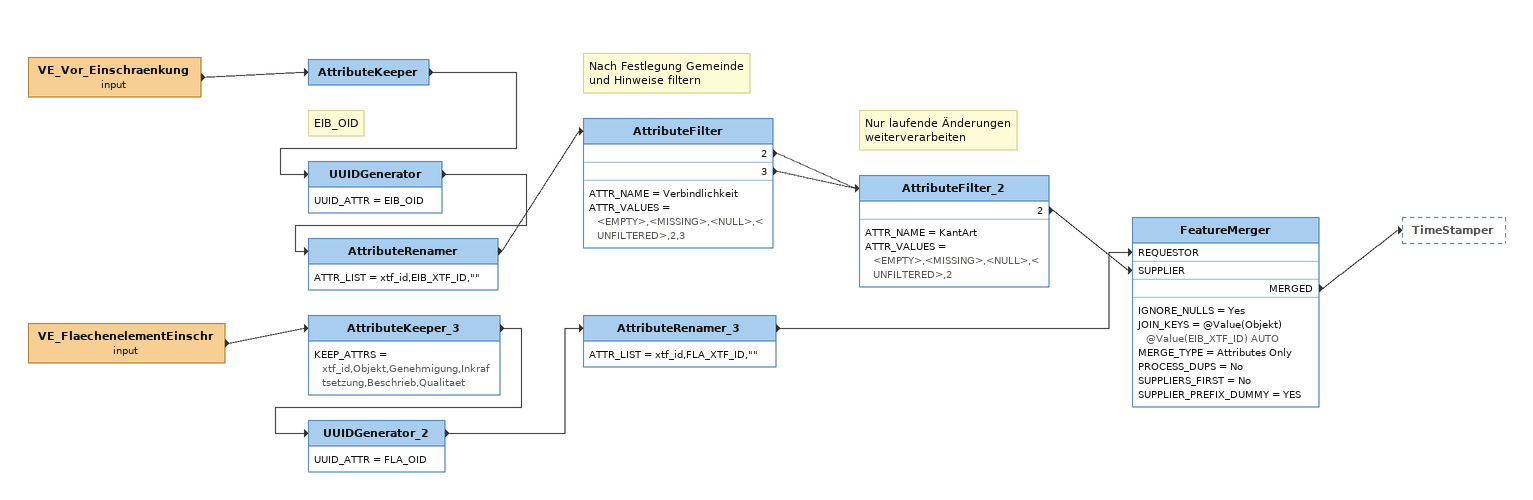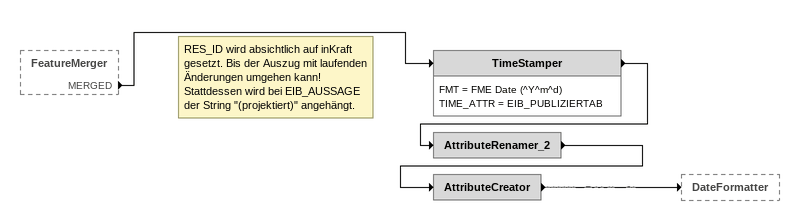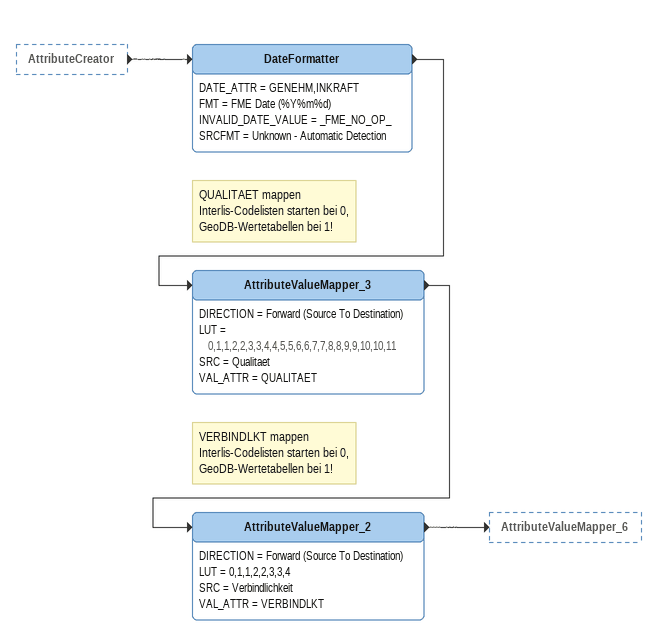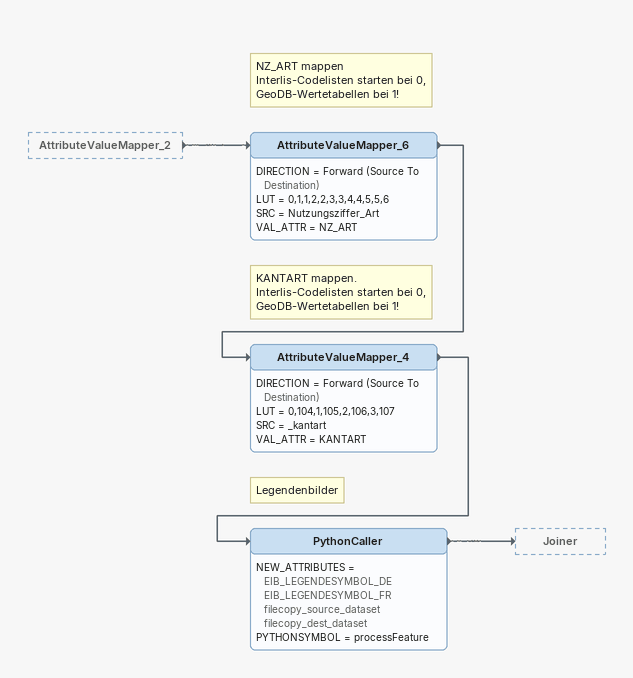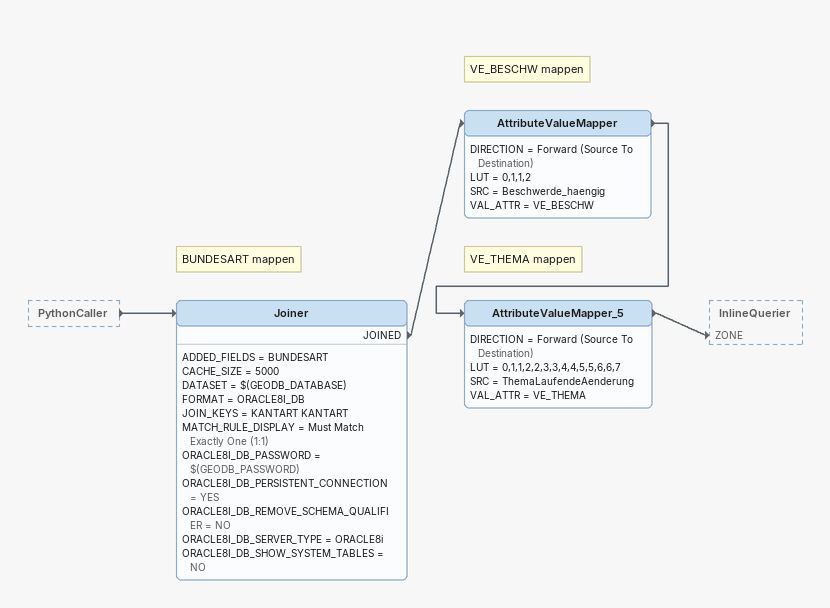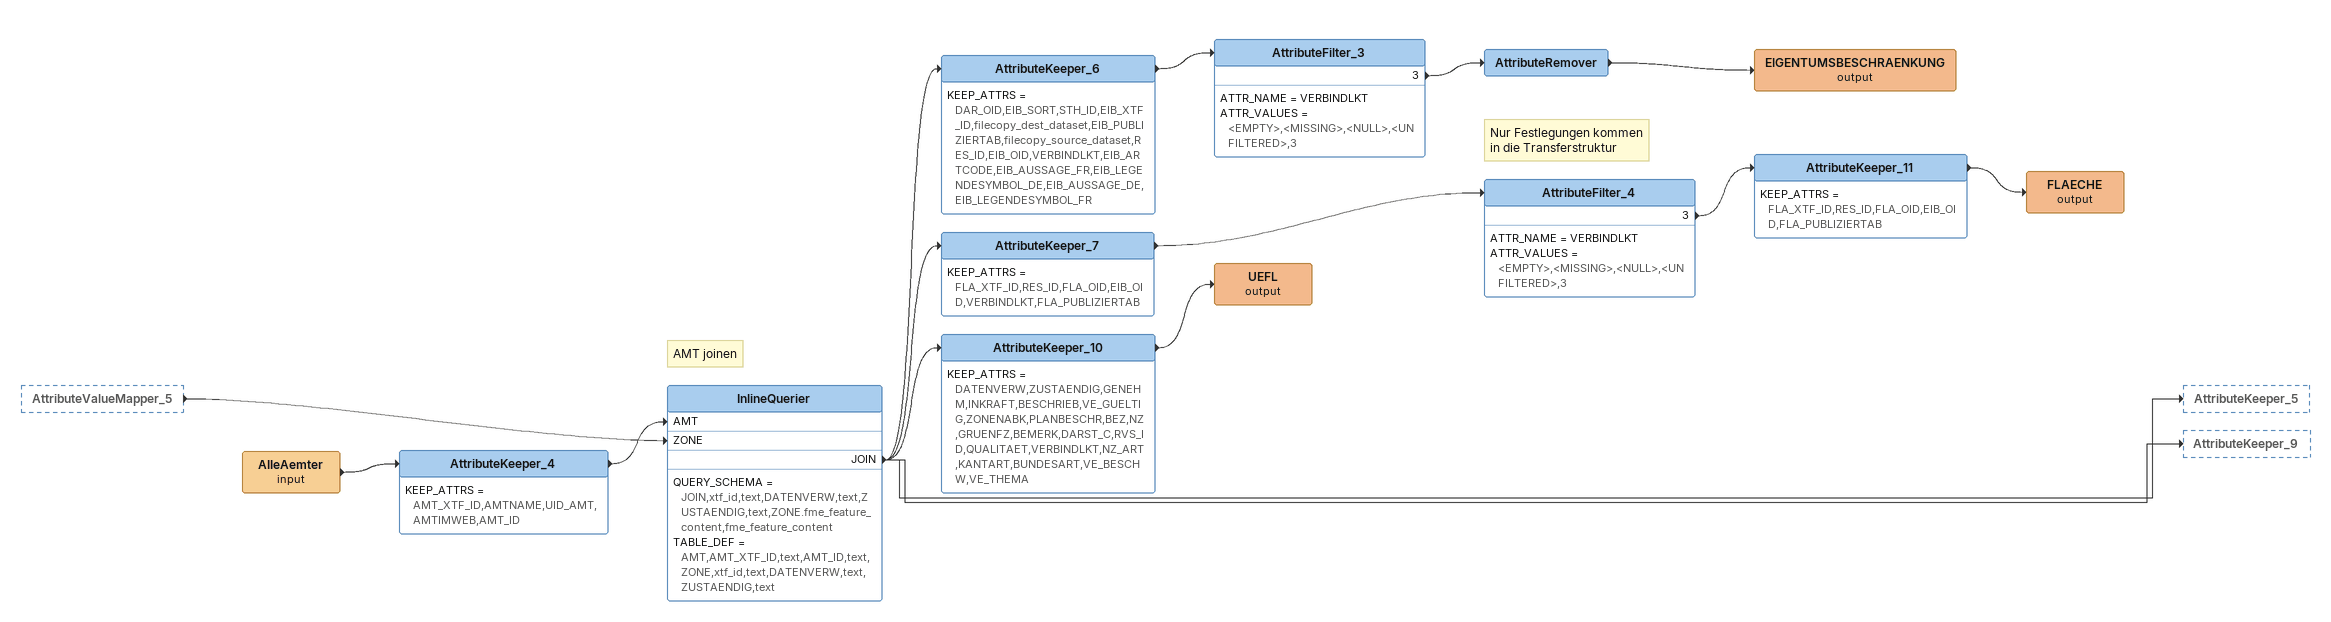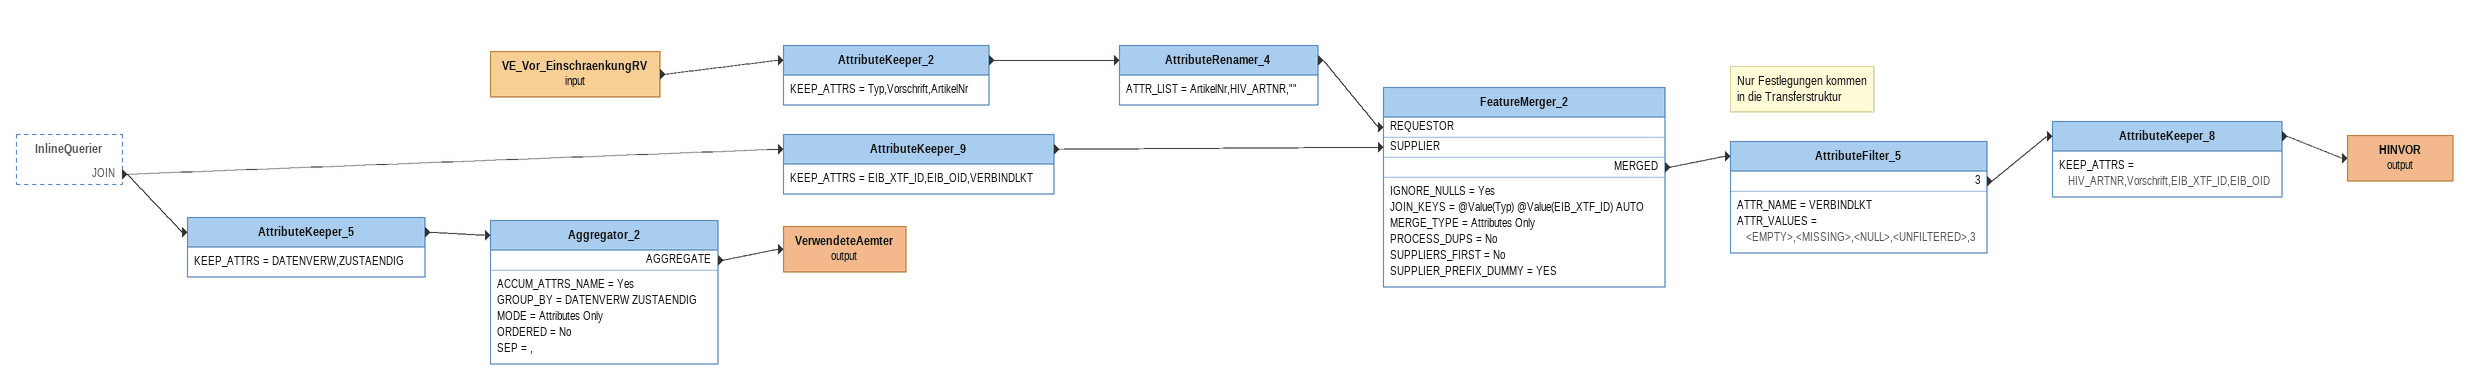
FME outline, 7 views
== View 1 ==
VE_Vor_Einschraenkung (input)
    -> AttributeKeeper
AttributeKeeper
    -> UUIDGenerator
Note: EIB_OID
UUIDGenerator
    UUID_ATTR = EIB_OID
    -> AttributeRenamer
AttributeRenamer
    ATTR_LIST = xtf_id,EIB_XTF_ID,""
    -> AttributeFilter
Note: Nach Festlegung Gemeinde / und Hinweise filtern
AttributeFilter
    ATTR_NAME = Verbindlichkeit
    ATTR_VALUES = <EMPTY>,<MISSING>,<NULL>,<UNFILTERED>,2,3
    2 -> AttributeFilter_2
    3 -> AttributeFilter_2
Note: Nur laufende Änderungen / weiterverarbeiten
AttributeFilter_2
    ATTR_NAME = KantArt
    ATTR_VALUES = <EMPTY>,<MISSING>,<NULL>,<UNFILTERED>,2
    2 -> FeatureMerger [SUPPLIER]
VE_FlaechenelementEinschr (input)
    -> AttributeKeeper_3
AttributeKeeper_3
    KEEP_ATTRS = xtf_id,Objekt,Genehmigung,Inkraftsetzung,Beschrieb,Qualitaet
    -> UUIDGenerator_2
UUIDGenerator_2
    UUID_ATTR = FLA_OID
    -> AttributeRenamer_3
AttributeRenamer_3
    ATTR_LIST = xtf_id,FLA_XTF_ID,""
    -> FeatureMerger [REQUESTOR]
FeatureMerger
    IGNORE_NULLS = Yes
    JOIN_KEYS = @Value(Objekt) @Value(EIB_XTF_ID) AUTO
    MERGE_TYPE = Attributes Only
    PROCESS_DUPS = No
    SUPPLIERS_FIRST = No
    SUPPLIER_PREFIX_DUMMY = YES
    MERGED -> TimeStamper

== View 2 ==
FeatureMerger [outside]
    MERGED -> TimeStamper
TimeStamper
    FMT = FME Date (^Y^m^d)
    TIME_ATTR = EIB_PUBLIZIERTAB
    -> AttributeRenamer_2
AttributeRenamer_2
    -> AttributeCreator
Note: RES_ID wird absichtlich auf inKraft / gesetzt. Bis der Auszug mit laufenden / Änderungen umgehen kann! / Stattdessen wird bei EIB_AUSSAGE / der String "(projektiert)" angehängt.
AttributeCreator
    -> DateFormatter

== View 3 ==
AttributeCreator [outside]
    -> DateFormatter
DateFormatter
    DATE_ATTR = GENEHM,INKRAFT
    FMT = FME Date (%Y%m%d)
    INVALID_DATE_VALUE = _FME_NO_OP_
    SRCFMT = Unknown - Automatic Detection
    -> AttributeValueMapper_3
Note: QUALITAET mappen / Interlis-Codelisten starten bei 0, / GeoDB-Wertetabellen bei 1!
AttributeValueMapper_3
    DIRECTION = Forward (Source To Destination)
    LUT = 0,1,1,2,2,3,3,4,4,5,5,6,6,7,7,8,8,9,9,10,10,11
    SRC = Qualitaet
    VAL_ATTR = QUALITAET
    -> AttributeValueMapper_2
Note: VERBINDLKT mappen / Interlis-Codelisten starten bei 0, / GeoDB-Wertetabellen bei 1!
AttributeValueMapper_2
    DIRECTION = Forward (Source To Destination)
    LUT = 0,1,1,2,2,3,3,4
    SRC = Verbindlichkeit
    VAL_ATTR = VERBINDLKT
    -> AttributeValueMapper_6

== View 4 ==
AttributeValueMapper_2 [outside]
    -> AttributeValueMapper_6
Note: NZ_ART mappen / Interlis-Codelisten starten bei 0, / GeoDB-Wertetabellen bei 1!
AttributeValueMapper_6
    DIRECTION = Forward (Source To Destination)
    LUT = 0,1,1,2,2,3,3,4,4,5,5,6
    SRC = Nutzungsziffer_Art
    VAL_ATTR = NZ_ART
    -> AttributeValueMapper_4
Note: KANTART mappen. / Interlis-Codelisten starten bei 0, / GeoDB-Wertetabellen bei 1!
AttributeValueMapper_4
    DIRECTION = Forward (Source To Destination)
    LUT = 0,104,1,105,2,106,3,107
    SRC = _kantart
    VAL_ATTR = KANTART
    -> PythonCaller
Note: Legendenbilder
PythonCaller
    NEW_ATTRIBUTES = EIB_LEGENDESYMBOL_DE EIB_LEGENDESYMBOL_FR filecopy_source_dataset filecopy_dest_dataset
    PYTHONSYMBOL = processFeature
    -> Joiner

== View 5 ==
PythonCaller [outside]
    -> Joiner
Note: BUNDESART mappen
Joiner
    ADDED_FIELDS = BUNDESART
    CACHE_SIZE = 5000
    DATASET = $(GEODB_DATABASE)
    FORMAT = ORACLE8I_DB
    JOIN_KEYS = KANTART KANTART
    MATCH_RULE_DISPLAY = Must Match Exactly One (1:1)
    ORACLE8I_DB_PASSWORD = $(GEODB_PASSWORD)
    ORACLE8I_DB_PERSISTENT_CONNECTION = YES
    ORACLE8I_DB_REMOVE_SCHEMA_QUALIFIER = NO
    ORACLE8I_DB_SERVER_TYPE = ORACLE8i
    ORACLE8I_DB_SHOW_SYSTEM_TABLES = NO
    JOINED -> AttributeValueMapper
Note: VE_BESCHW mappen
AttributeValueMapper
    DIRECTION = Forward (Source To Destination)
    LUT = 0,1,1,2
    SRC = Beschwerde_haengig
    VAL_ATTR = VE_BESCHW
    -> AttributeValueMapper_5
Note: VE_THEMA mappen
AttributeValueMapper_5
    DIRECTION = Forward (Source To Destination)
    LUT = 0,1,1,2,2,3,3,4,4,5,5,6,6,7
    SRC = ThemaLaufendeAenderung
    VAL_ATTR = VE_THEMA
    -> InlineQuerier [ZONE]

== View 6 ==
AttributeValueMapper_5 [outside]
    -> InlineQuerier [ZONE]
AlleAemter (input)
    -> AttributeKeeper_4
AttributeKeeper_4
    KEEP_ATTRS = AMT_XTF_ID,AMTNAME,UID_AMT,AMTIMWEB,AMT_ID
    -> InlineQuerier [AMT]
Note: AMT joinen
InlineQuerier
    QUERY_SCHEMA = JOIN,xtf_id,text,DATENVERW,text,ZUSTAENDIG,text,ZONE.fme_feature_content,fme_feature_content
    TABLE_DEF = AMT,AMT_XTF_ID,text,AMT_ID,text,ZONE,xtf_id,text,DATENVERW,text,ZUSTAENDIG,text
    JOIN -> AttributeKeeper_5
    JOIN -> AttributeKeeper_6
    JOIN -> AttributeKeeper_7
    JOIN -> AttributeKeeper_9
    JOIN -> AttributeKeeper_10
AttributeKeeper_6
    KEEP_ATTRS = DAR_OID,EIB_SORT,STH_ID,EIB_XTF_ID,filecopy_dest_dataset,EIB_PUBLIZIERTAB,filecopy_source_dataset,RES_ID,EIB_OID,VERBINDLKT,EIB_ARTCODE,EIB_AUSSAGE_FR,EIB_LEGENDESYMBOL_DE,EIB_AUSSAGE_DE,EIB_LEGENDESYMBOL_FR
    -> AttributeFilter_3
AttributeFilter_3
    ATTR_NAME = VERBINDLKT
    ATTR_VALUES = <EMPTY>,<MISSING>,<NULL>,<UNFILTERED>,3
    3 -> AttributeRemover
AttributeRemover
    -> EIGENTUMSBESCHRAENKUNG (output)
EIGENTUMSBESCHRAENKUNG (output)
AttributeKeeper_7
    KEEP_ATTRS = FLA_XTF_ID,RES_ID,FLA_OID,EIB_OID,VERBINDLKT,FLA_PUBLIZIERTAB
    -> AttributeFilter_4
Note: Nur Festlegungen kommen / in die Transferstruktur
AttributeFilter_4
    ATTR_NAME = VERBINDLKT
    ATTR_VALUES = <EMPTY>,<MISSING>,<NULL>,<UNFILTERED>,3
    3 -> AttributeKeeper_11
AttributeKeeper_11
    KEEP_ATTRS = FLA_XTF_ID,RES_ID,FLA_OID,EIB_OID,FLA_PUBLIZIERTAB
    -> FLAECHE (output)
FLAECHE (output)
AttributeKeeper_10
    KEEP_ATTRS = DATENVERW,ZUSTAENDIG,GENEHM,INKRAFT,BESCHRIEB,VE_GUELTIG,ZONENABK,PLANBESCHR,BEZ,NZ,GRUENFZ,BEMERK,DARST_C,RVS_ID,QUALITAET,VERBINDLKT,NZ_ART,KANTART,BUNDESART,VE_BESCHW,VE_THEMA
    -> UEFL (output)
UEFL (output)

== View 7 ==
InlineQuerier [outside]
    JOIN -> AttributeKeeper_5
    JOIN -> AttributeKeeper_9
AttributeKeeper_9
    KEEP_ATTRS = EIB_XTF_ID,EIB_OID,VERBINDLKT
    -> FeatureMerger_2 [SUPPLIER]
AttributeKeeper_5
    KEEP_ATTRS = DATENVERW,ZUSTAENDIG
    -> Aggregator_2
Aggregator_2
    ACCUM_ATTRS_NAME = Yes
    GROUP_BY = DATENVERW ZUSTAENDIG
    MODE = Attributes Only
    ORDERED = No
    SEP = ,
    AGGREGATE -> VerwendeteAemter (output)
VerwendeteAemter (output)
VE_Vor_EinschraenkungRV (input)
    -> AttributeKeeper_2
AttributeKeeper_2
    KEEP_ATTRS = Typ,Vorschrift,ArtikelNr
    -> AttributeRenamer_4
AttributeRenamer_4
    ATTR_LIST = ArtikelNr,HIV_ARTNR,""
    -> FeatureMerger_2 [REQUESTOR]
FeatureMerger_2
    IGNORE_NULLS = Yes
    JOIN_KEYS = @Value(Typ) @Value(EIB_XTF_ID) AUTO
    MERGE_TYPE = Attributes Only
    PROCESS_DUPS = No
    SUPPLIERS_FIRST = No
    SUPPLIER_PREFIX_DUMMY = YES
    MERGED -> AttributeFilter_5
Note: Nur Festlegungen kommen / in die Transferstruktur
AttributeFilter_5
    ATTR_NAME = VERBINDLKT
    ATTR_VALUES = <EMPTY>,<MISSING>,<NULL>,<UNFILTERED>,3
    3 -> AttributeKeeper_8
AttributeKeeper_8
    KEEP_ATTRS = HIV_ARTNR,Vorschrift,EIB_XTF_ID,EIB_OID
    -> HINVOR (output)
HINVOR (output)
